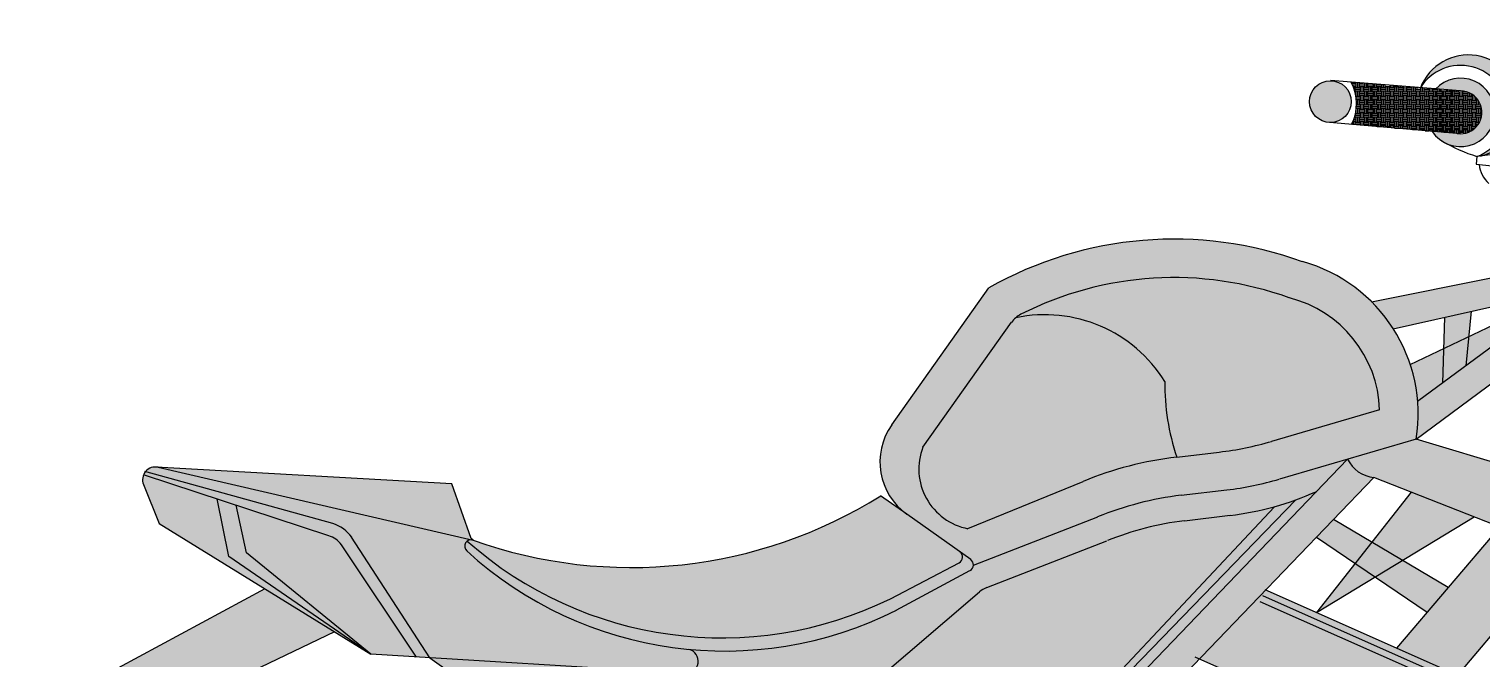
# Model space of a CAD drawing. Header units: millimetres. Extents: x 1027 to 2751, y 581 to 1781.
# Drawn here: x 1035 to 2168, y 1290 to 1781 of the extents above; entities that cross this region are included whole.
import ezdxf

# ---------------------------------------------------------------- set-up
doc = ezdxf.new("R2010")
doc.units = ezdxf.units.MM

msp = doc.modelspace()

# ---------------------------------------------------------------- hatches: boundary and pattern name
at = {"true_color": 0x000000}
h = msp.add_hatch(color=18, dxfattribs=at)
h.dxf.hatch_style = 1
h.paths.add_polyline_path([(2132.2, 1734.7), (2151.7, 1733.1, -1.089439), (2148.8, 1700), (2129.5, 1701.7, 2.874893)])
h.paths.add_polyline_path([(2215.1, 1770.6, 0.087666), (2213, 1781, 0.113228), (2204.9, 1781, 0.14), (2201.7, 1768.3, 0.132033), (2203.3, 1758.1), (2218.9, 1760.5, 0.078034)])
h = msp.add_hatch(color=18, dxfattribs=at)
h.dxf.hatch_style = 1
h.paths.add_polyline_path([(2120.4, 1735.6, -1.404164), (2164.4, 1682), (2167.3, 1682.4, 1.648704)])
at = {"true_color": 0xf8f6b0}
h = msp.add_hatch(color=51, dxfattribs=at)
h.dxf.hatch_style = 1
h.paths.add_polyline_path([(2033.8, 1724.8, 1), (2066.4, 1724.8, 1)])
at = {"true_color": 0x000000}
h = msp.add_hatch(dxfattribs=at)
h.set_pattern_fill('AR-CONC', color=18)
h.paths.add_polyline_path([(2151.7, 1733.1), (2066.2, 1739.9, -0.25692), (2066.5, 1707.1), (2151.7, 1699.7, 1)])
h = msp.add_hatch(dxfattribs=at)
h.set_pattern_fill('AR-CONC', color=18)
h.paths.add_polyline_path([(2151.7, 1733.1), (2066.2, 1739.9, -0.25692), (2066.5, 1707.1), (2151.7, 1699.7, 1)])
h = msp.add_hatch(dxfattribs=at)
h.set_pattern_fill('EARTH', color=18, scale=0.53)
h.paths.add_polyline_path([(2151.7, 1733.1), (2066.2, 1739.9, -0.25692), (2066.5, 1707.1), (2151.7, 1699.7, 1)])
at = {"true_color": 0x7aafdf}
h = msp.add_hatch(color=143, dxfattribs=at)
h.dxf.hatch_style = 1
h.paths.add_polyline_path([(2018.2, 1571.7, 0.207602), (1808.7, 1558.9, 0.060463), (1804.7, 1556.2, -0.316067), (1920.9, 1506.5, 0.085625), (1930.3, 1447.4), (1963.4, 1451.3, 0.041789), (2004.2, 1459.7), (2088.5, 1484.4, 0.333839)], flags=0)
h.paths.add_polyline_path([(1920.9, 1506.5, 0.316067), (1804.7, 1556.2, 0.060463), (1801.4, 1552.6), (1732.2, 1455.2, 0.466612), (1767.3, 1391.6), (1857.2, 1428.4, -0.067753), (1930.3, 1447.4, -0.085625)], flags=0)
h.paths.add_polyline_path([(2028.4, 1599.9, 0.219049), (1783.7, 1579.5), (1707.8, 1472.5, 0.414214), (1719.6, 1402.8), (1769.5, 1367.4, -0.259444), (1771.6, 1363.1), (1868.6, 1400.7, -0.067753), (1933.8, 1417.6), (1969.4, 1421.8, 0.041789), (2010.3, 1430.2), (2117, 1461.5, 0.382598)])
h.paths.add_polyline_path([(1801.4, 1552.6, -0.121369), (1808.7, 1558.9, -0.207602), (2018.2, 1571.7, -0.333839), (2088.5, 1484.4), (2004.2, 1459.7, -0.041789), (1963.4, 1451.3), (1930.3, 1447.4, 0.067753), (1857.2, 1428.4), (1767.3, 1391.6, -0.466612), (1732.2, 1455.2)], flags=16)
h = msp.add_hatch(color=9)
h.dxf.hatch_style = 1
h.paths.add_polyline_path([(1502.2, 1201.5), (1471.1, 1222.8, -0.417127), (1473.3, 1210.5), (1469.3, 1204.8), (1518.8, 1169.9, -0.666421), (1531.9, 1164.5, -0.109771), (1531.1, 1161.2), (1665.6, 1066.5, -0.200055), (1662.6, 1073.6, -0.468926), (1674.5, 1083.5)])
h.paths.add_polyline_path([(1714.9, 1217.8, -1), (1674.9, 1217.8), (1674.9, 1083.4, -0.348504), (1682.7, 1073.6, -0.49885), (1714.9, 1083.1)], flags=17)
h.paths.add_polyline_path([(2084.1, 1431.6, -0.267949), (2063.6, 1445.8), (1714.9, 1083.1, 0.49885), (1682.7, 1073.6, -0.105746), (1681.8, 1069.5), (1659, 1018.7, 0.223491), (1659.2, 1010.2), (1682.1, 963.6, -0.073846), (1681.8, 966, -0.229093), (1684.9, 972.5), (1739.1, 1022.8, -0.460011), (1743.7, 1026.7, -0.151636), (1796.8, 1132.7)])
h.paths.add_polyline_path([(2232.7, 1426.5), (2117, 1461.5), (2063.6, 1445.8, 0.267949), (2084.1, 1431.6), (2218.3, 1378.7, 1)])
h.paths.add_polyline_path([(2195.2, 1519.4), (2187.3, 1541.9), (2118.2, 1490.7, -0.059627), (2117, 1461.5)])
h.paths.add_polyline_path([(2179.1, 1565.4), (2184.3, 1574), (2179.4, 1588.1), (2082.1, 1568.7, -0.05517), (2099.2, 1547.6)])
h.paths.add_polyline_path([(2138.4, 1532.2), (2112.4, 1519.8, -0.060578), (2118.2, 1490.7), (2137.6, 1505.1)])
h.paths.add_polyline_path([(2187.3, 1541.9), (2183.3, 1553.5), (2158.1, 1541.5), (2155.8, 1518.6)])
h.paths.add_polyline_path([(2158.1, 1541.5), (2138.4, 1532.2), (2137.6, 1505.1), (2155.8, 1518.6)], flags=17)
h.paths.add_polyline_path([(2158.1, 1541.5), (2160.1, 1561.2), (2139.1, 1556.5), (2138.4, 1532.2)])
h = msp.add_hatch(color=143, dxfattribs=at)
h.dxf.hatch_style = 1
h.paths.add_polyline_path([(2018.2, 1571.7, 0.207602), (1808.7, 1558.9, 0.060463), (1804.7, 1556.2, -0.316067), (1920.9, 1506.5, 0.085625), (1930.3, 1447.4), (1963.4, 1451.3, 0.041789), (2004.2, 1459.7), (2088.5, 1484.4, 0.333839)])
h.paths.add_polyline_path([(1920.9, 1506.5, 0.316067), (1804.7, 1556.2, 0.060463), (1801.4, 1552.6), (1732.2, 1455.2, 0.466612), (1767.3, 1391.6), (1857.2, 1428.4, -0.067753), (1930.3, 1447.4, -0.085625)])
h = msp.add_hatch(color=256)
h.dxf.hatch_style = 1
h.set_gradient(color1=(237, 31, 36), color2=(122, 175, 223))
h.paths.add_polyline_path([(1376.2, 1374.2, -0.726509), (1380.2, 1382.9), (1135.5, 1439.5, 0.285458), (1125.5, 1436.1), (1271.6, 1395.6, -0.15607), (1286.4, 1384.9), (1347.3, 1290.8), (1546.6, 1278.5, 0.907532), (1549.6, 1297.4, -0.16344)])
h.paths.add_polyline_path([(1776.2, 1342.2, -0.084404), (1782, 1345.6), (1876, 1382.1, -0.067953), (1936.2, 1397.7), (1971.8, 1402, 0.080878), (2039.4, 1420.7), (2063.6, 1445.8), (2010.3, 1430.2, -0.041789), (1969.4, 1421.8), (1933.8, 1417.6, 0.067753), (1868.6, 1400.7), (1771.6, 1363.1, -0.259444), (1768.9, 1359), (1711.4, 1328, -0.141033), (1549.6, 1297.4, -0.386931), (1556.7, 1286.6), (1699.8, 1237.3, -0.580236), (1693.3, 1271.4)])
at = {"true_color": 0xcd2027}
h = msp.add_hatch(color=242, dxfattribs=at)
h.dxf.hatch_style = 1
h.paths.add_polyline_path([(1181.5, 1414.8), (1124, 1433.7, 0.199953), (1123.9, 1426), (1136.1, 1395.7), (1301.3, 1293.6), (1190.6, 1369.9)])
h.paths.add_polyline_path([(1278.4, 1379, 0.15607), (1268.5, 1386.1), (1196.3, 1409.9), (1204.4, 1372.7), (1301.3, 1293.6), (1337, 1291.4)])
at = {"true_color": 0xf7abae}
h = msp.add_hatch(color=241, dxfattribs=at)
h.dxf.hatch_style = 1
h.paths.add_polyline_path([(1286.4, 1384.9, 0.15607), (1271.6, 1395.6), (1125.5, 1436.1, 0.069864), (1124, 1433.7), (1268.5, 1386.1, -0.15607), (1278.4, 1379), (1337, 1291.4), (1347.3, 1290.8)])
h.paths.add_polyline_path([(1204.4, 1372.7), (1196.3, 1409.9), (1181.5, 1414.8), (1190.6, 1369.9), (1301.3, 1293.6)], flags=17)
at = {"true_color": 0x000000}
h = msp.add_hatch(dxfattribs=at)
h.set_pattern_fill('EARTH', color=18)
h.paths.add_polyline_path([(1760.4, 1365, 0.559848), (1760.9, 1373.5), (1719.6, 1402.8), (1699.2, 1417.3, -0.229275), (1381.3, 1382.6), (1380.2, 1382.9, 0.190615), (1376.6, 1381.9, 0.304308), (1706.8, 1336.9)])
h.paths.add_polyline_path([(1364.6, 1426.6), (1133.8, 1439.7, -0.042613), (1135.5, 1439.5), (1380.2, 1382.9, -0.057403), (1381.3, 1382.6), (1379.6, 1383.8)])
h = msp.add_hatch(color=18, dxfattribs=at)
h.dxf.hatch_style = 1
h.paths.add_polyline_path([(2039.4, 1420.7, -0.020185), (2023.1, 1414), (1813.7, 1198.1), (1822.5, 1195)])
h.paths.add_polyline_path([(2023.1, 1414, -0.020171), (2006.4, 1408.6), (1809.9, 1199.4), (1813.7, 1198.1)])
h = msp.add_hatch(color=18, dxfattribs=at)
h.dxf.hatch_style = 1
h.paths.add_polyline_path([(2162.3, 1400.8), (2113.2, 1420.1), (2039.2, 1326.1)])
at = {"true_color": 0x7aafdf}
h = msp.add_hatch(color=143, dxfattribs=at)
h.dxf.hatch_style = 1
h.paths.add_polyline_path([(1569.2, 1266.1), (1502.2, 1201.5), (1471.1, 1222.8, -0.24738), (1474.9, 1215.6, -0.153869), (1473.3, 1210.5), (1469.3, 1204.8), (1466.5, 1206.7, -0.346271), (1457.6, 1213), (1347.3, 1290.8), (1547.2, 1278.5)])
h.paths.add_polyline_path([(2006.4, 1408.6, -0.040373), (1971.8, 1402), (1936.2, 1397.7, 0.067953), (1876, 1382.1), (1782, 1345.6, 0.084404), (1776.2, 1342.2), (1693.3, 1271.4, 0.580236), (1699.8, 1237.3), (1809.9, 1199.4)])
h.paths.add_polyline_path([(1715.3, 1256.2, -1), (1697.4, 1256.2, -1)], flags=16)
h.paths.add_polyline_path([(1701.4, 1236.7), (1556.7, 1286.6, -0.368583), (1547.2, 1278.5), (1674.9, 1206.2), (1674.9, 1217.8, -0.515037)])
h.paths.add_polyline_path([(1822.5, 1195), (1701.4, 1236.7, -0.3201), (1714.9, 1217.8), (1714.9, 1191.5), (1794.8, 1166.2)])
at = {"true_color": 0x000000}
h = msp.add_hatch(color=18, dxfattribs=at)
h.dxf.hatch_style = 1
h.paths.add_polyline_path([(2052.6, 1398.7), (2039.3, 1384.9), (2069.4, 1364.5), (2082.4, 1381)])
h.paths.add_polyline_path([(2106.3, 1366.8), (2085, 1353.9), (2125.6, 1326.4), (2142, 1345.6)])
h = msp.add_hatch(color=9)
h.dxf.hatch_style = 1
h.paths.add_polyline_path([(2235.6, 1379.7, -0.179037), (2218.3, 1378.7), (2182.3, 1392.9), (2101.7, 1298.4), (2149.3, 1277.3)])
edge = h.paths.add_edge_path()
edge.add_line((1999.6, 1343.7), (1948, 1290))
edge.add_line((1948, 1290), (2129, 1209.6))
edge.add_arc((2128.3, 1198.4), 11.2, -81.15, 86.4454, ccw=False)
edge.add_line((2130, 1187.3), (2031.4, 963.6))
edge.add_arc((1984, 979.3), 50, 330.8036, 341.6446, ccw=False)
edge.add_line((2027.6, 954.9), (1994.1, 878.8))
edge.add_ellipse((1962.1, 878.8), major_axis=(32, 0), ratio=0.299491, start_angle=0, end_angle=360)
edge.add_line((1994.1, 878.8), (2027.6, 954.9))
edge.add_arc((1984, 979.3), 50, 209.821, 330.8036, ccw=False)
edge.add_arc((1868.2, 994.1), 82.5, 318.2262, 331.3049, ccw=False)
edge.add_arc((1839, 932.8), 91, -61.4752, 4.0038, ccw=False)
edge.add_ellipse((1881.2, 849.1), major_axis=(32, 0), ratio=0.117114, start_angle=241.1096, end_angle=447.7659, ccw=False)
edge.add_arc((1839, 932.8), 91, 244.5275, 287.091, ccw=False)
edge.add_line((1799.9, 850.6), (1817.5, 815))
edge.add_line((1817.5, 815), (1837.6, 815))
edge.add_line((1837.6, 815), (1850, 823.3))
edge.add_line((1850, 823.3), (1947.7, 823.3))
edge.add_line((1947.7, 823.3), (1981.1, 866))
edge.add_line((1981.1, 866), (2103.4, 829.9))
edge.add_line((2103.4, 829.9), (2106.2, 833.4))
edge.add_line((2106.2, 833.4), (2050, 848.2))
edge.add_line((2050, 848.2), (2062.7, 901.8))
edge.add_arc((2118.9, 893.9), 56.7, 157.5969, 172.0257, ccw=False)
edge.add_arc((2061.9, 945), 29.9, 278.6198, 343.1558)
edge.add_line((2090.5, 936.4), (2066.7, 948.6))
edge.add_line((2066.7, 948.6), (2214.1, 1237))
edge.add_arc((2205.2, 1241.5), 10, 332.9306, 427.8273)
edge.add_line((2209, 1250.8), (1999.6, 1343.7))
h.paths.add_polyline_path([(2269.4, 1166.8, 0.055466), (2238.2, 1203, 0.108837), (2234.5, 1205.2), (2203.1, 1215.5), (2066.7, 948.6), (2090.5, 936.4)])
h.paths.add_polyline_path([(2071.6, 1224.1), (2030.8, 1242.3), (1927, 1159, -0.58791), (1957.6, 1142.1, -0.197601), (1951.8, 1128)], flags=17)
h.paths.add_polyline_path([(1927, 1159), (1848.2, 1186.2), (1821.1, 1157.9), (1931.6, 1123, -0.327087), (1917.6, 1142.1, -0.259517)], flags=17)
h.paths.add_polyline_path([(1527, 1157.4, -0.530108), (1516.6, 1164.5, -0.15267), (1517.9, 1168.8), (1412.4, 1123.5), (1469.3, 1204.8), (1455, 1214.9), (1394.3, 1127.8), (1397, 1124.8, -0.414214), (1406.6, 1115.2, -0.206055), (1403.6, 1108.2)])
h.paths.add_polyline_path([(1378, 1146.5), (1368.8, 1139.4), (1387.4, 1115.2, -0.20456), (1390.4, 1122.1), (1394.3, 1127.8)])
h.paths.add_polyline_path([(1378, 1146.5), (1369.4, 1156.3), (1369.8, 1153), (1367, 1154.4), (1368, 1152), (1365.1, 1153.2), (1366.6, 1151.4), (1364.1, 1151.4), (1365.9, 1150.2), (1363.4, 1150.2), (1364.9, 1149.2), (1361.1, 1149.2), (1368.8, 1139.4)])
h.paths.add_polyline_path([(1683.3, 961.2, -0.081804), (1682.1, 963.6), (1678.6, 970.7), (1664.5, 963.7), (1720.5, 815), (1755.4, 815)])
h.paths.add_polyline_path([(1702.4, 873.5, -1), (1712.4, 873.5, -1)], flags=16)
h.paths.add_polyline_path([(1787.3, 781.1), (1795.5, 786.6), (1769.5, 786.4), (1755.4, 815), (1740.8, 815, -0.111693), (1740.8, 747.2), (1837.6, 747.2)])
h.paths.add_polyline_path([(2122, 829.3), (2106.2, 833.4), (2103.4, 829.9), (2045.6, 756.5), (2056.2, 748.1, 0.112943), (2061.4, 752.3)])
h.paths.add_polyline_path([(2089.5, 854.9), (2050.7, 851), (2050, 848.2), (2106.2, 833.4), (2122, 829.3)], flags=17)
h = msp.add_hatch(color=18, dxfattribs=at)
h.dxf.hatch_style = 1
h.paths.add_polyline_path([(1376.6, 1381.9, 0.470708), (1376.2, 1374.2, 0.311656), (1711.4, 1328), (1768.9, 1359, 0.556336), (1769.5, 1367.4), (1760.9, 1373.5, -0.559848), (1760.4, 1365), (1706.8, 1336.9, -0.304308)])
h = msp.add_hatch(color=18, dxfattribs=at)
h.dxf.hatch_style = 1
h.paths.add_polyline_path([(1272.9, 1311.1), (1218.7, 1344.6), (1042.3, 1249.6), (1082.1, 1249.6, -1), (1082.1, 1219.6), (1052.3, 1219.6), (1052.3, 1171.9), (1062.2, 1175.2), (1090.9, 1220.5, -0.140953), (1099.1, 1227.9)])
h.paths.add_polyline_path([(1062.2, 1175.2), (1042.3, 1168.6), (1034.7, 1131.6)])

# ---------------------------------------------------------------- linework, layer by layer
for p, q in [((2151.7, 1733.1), (2050.1, 1741.2)), ((2151.7, 1699.7), (2049.4, 1708.5)), ((2164.4, 1682), (2163.8, 1676)), ((2191.4, 1685.3), (2164.4, 1682)), ((2163.8, 1676), (2191.2, 1673.1)), ((2082.1, 1568.7), (2179.4, 1588.1)), ((2099.2, 1547.6), (2179.1, 1565.4)), ((2112.4, 1519.8), (2183.3, 1553.5)), ((2139.1, 1556.5), (2137.6, 1505.1)), ((2160.1, 1561.2), (2155.8, 1518.6)), ((2193.4, 1546.4), (2118.2, 1490.7)), ((2117, 1461.5), (2201.2, 1523.9)), ((2232.7, 1426.5), (2117, 1461.5)), ((2063.6, 1445.8), (1714.9, 1083.1)), ((2084.1, 1431.6), (1796.8, 1132.7)), ((2218.3, 1378.7), (2084.1, 1431.6)), ((1379.6, 1383.8), (1364.6, 1426.6)), ((1936.2, 1397.7), (1971.8, 1402)), ((2142, 1345.6), (2052.6, 1398.7)), ((1381.3, 1382.6), (1379.6, 1383.8)), ((2039.3, 1384.9), (2125.6, 1326.4)), ((2182.3, 1392.9), (2101.7, 1298.4)), ((2235.6, 1379.7), (2149.3, 1277.3)), ((1706.8, 1336.9), (1760.4, 1365)), ((1711.4, 1328), (1768.9, 1359)), ((1218.7, 1344.6), (1042.3, 1249.6)), ((2215.1, 1242.6), (1997.3, 1339.2)), ((2209, 1250.8), (1999.3, 1343.8)), ((2214.3, 1237.5), (1995.3, 1334.6)), ((1272.9, 1311.1), (1099.1, 1227.9)), ((2129, 1209.6), (1944.7, 1291.4))]:
    msp.add_line(p, q)
at = {"color": 18, "true_color": 0x000000}
for p, q in [((1707.8, 1472.5), (1783.7, 1579.5)), ((1732.2, 1455.2), (1801.4, 1552.6)), ((2088.5, 1484.4), (2004.2, 1459.7)), ((1930.3, 1447.4), (1963.4, 1451.3)), ((2117, 1461.5), (2010.3, 1430.2)), ((1268.5, 1386.1), (1124, 1433.7)), ((1271.6, 1395.6), (1124.9, 1436.3)), ((1135.5, 1439.5), (1381.3, 1382.6)), ((1123.9, 1426), (1136.1, 1395.7)), ((1719.6, 1402.8), (1699.2, 1417.3)), ((1767.3, 1391.6), (1857.2, 1428.4)), ((1933.8, 1417.6), (1969.4, 1421.8)), ((1190.6, 1369.9), (1181.5, 1414.8)), ((1204.4, 1372.7), (1196.3, 1409.9)), ((1809.9, 1199.4), (2006.4, 1408.6)), ((1136.1, 1395.7), (1301.3, 1293.6)), ((1769.5, 1367.4), (1719.6, 1402.8)), ((1771.6, 1363.1), (1868.6, 1400.7)), ((1347.3, 1290.8), (1286.4, 1384.9)), ((1301.3, 1293.6), (1204.4, 1372.7)), ((1337, 1291.4), (1278.4, 1379)), ((1782, 1345.6), (1875.8, 1382)), ((1301.3, 1293.6), (1190.6, 1369.9)), ((1693.3, 1271.4), (1776.2, 1342.2)), ((1546.6, 1278.5), (1301.3, 1293.6)), ((1347.3, 1290.8), (1469.4, 1204.7))]:
    msp.add_line(p, q, dxfattribs=at)
at = {"color": 0}
for p, q in [((1364.6, 1426.6), (1133.8, 1439.7)), ((2113.2, 1420.1), (2039.2, 1326.1)), ((1813.7, 1198.1), (2023.1, 1414)), ((2039.2, 1326.1), (2162.3, 1400.8))]:
    msp.add_line(p, q, dxfattribs=at)
msp.add_circle((2050.1, 1724.8), 16.3)
for centre, radius, start, end in [((2157.7, 1721.2), 40, 283.8847, 158.9312), ((2151.7, 1716.4), 36.7, 290.3339, 148.505), ((2036.5, 1723.2), 34.1, 331.6453, 29.2805), ((2151.7, 1716.4), 26.7, 214.0178, 136.9093), ((2151.7, 1716.4), 26.7, 214.0178, 136.9093), ((2151.7, 1716.4), 16.7, 260.9271, 90), ((2208.8, 1819.7), 144.7, 240.338, 252.1414), ((2188.7, 1677.8), 22.5, 185.5734, 228.4654), ((2086.2, 1456.5), 25, 205.2022, 265.2022), ((1379.6, 1377.9), 5, 70.3997, 227.536), ((1758.1, 1369.4), 5, 297.6622, 54.631), ((1766.6, 1363.4), 5, 298.276, 54.631), ((1789.2, 1327), 20, 111.2059, 130.5042), ((1547.2, 1288.1), 9.6, 266.32, 75.5441)]:
    msp.add_arc(centre, radius, start, end)
at = {"color": 18, "true_color": 0x000000}
for centre, radius, start, end in [((1928.1, 1323.9), 293.6, 70.0381, 119.4598), ((1995.5, 1481.3), 123.1, 350.7534, 74.5003), ((1928.1, 1323.9), 263.6, 70.0381, 116.9506), ((1995.3, 1481.2), 93.3, 1.9582, 75.8022), ((1817.7, 1541), 20, 116.9506, 144.631), ((1827.4, 1448.5), 110, 31.7676, 101.9277), ((2096.8, 1504.1), 175.9, 179.2207, 198.7967), ((1748.6, 1443.6), 50, 144.631, 234.631), ((1776.4, 1438.1), 47.4, 158.8859, 258.9431), ((1933.9, 1699.6), 250, 276.7773, 286.349), ((1963.3, 1169.4), 280, 96.7773, 112.2813), ((1133.2, 1429.7), 10, 76.9704, 201.9127), ((1939.9, 1670.1), 250, 276.7773, 286.349), ((1963.3, 1169.4), 250, 96.7773, 112.2813), ((1948.1, 1619.2), 218.5, 276.2125, 294.7081), ((1262.3, 1367.1), 30, 36.29, 71.7723), ((1963.3, 1169.4), 230, 96.7773, 112.2813), ((1262.3, 1367.1), 20, 36.29, 71.7723)]:
    msp.add_arc(centre, radius, start, end, dxfattribs=at)
at = {"color": 7, "true_color": 0xffffff}
msp.add_arc((1504.4, 1728.4), 367.1, 250.3997, 302.0529, dxfattribs=at)
at = {"color": 7}
msp.add_arc((1577.3, 1593.9), 297.8, 227.536, 296.776, dxfattribs=at)
at = {"color": 0}
msp.add_arc((1575.3, 1605.5), 299.1, 228.3847, 296.0865, dxfattribs=at)

doc.saveas('drawing.dxf')
